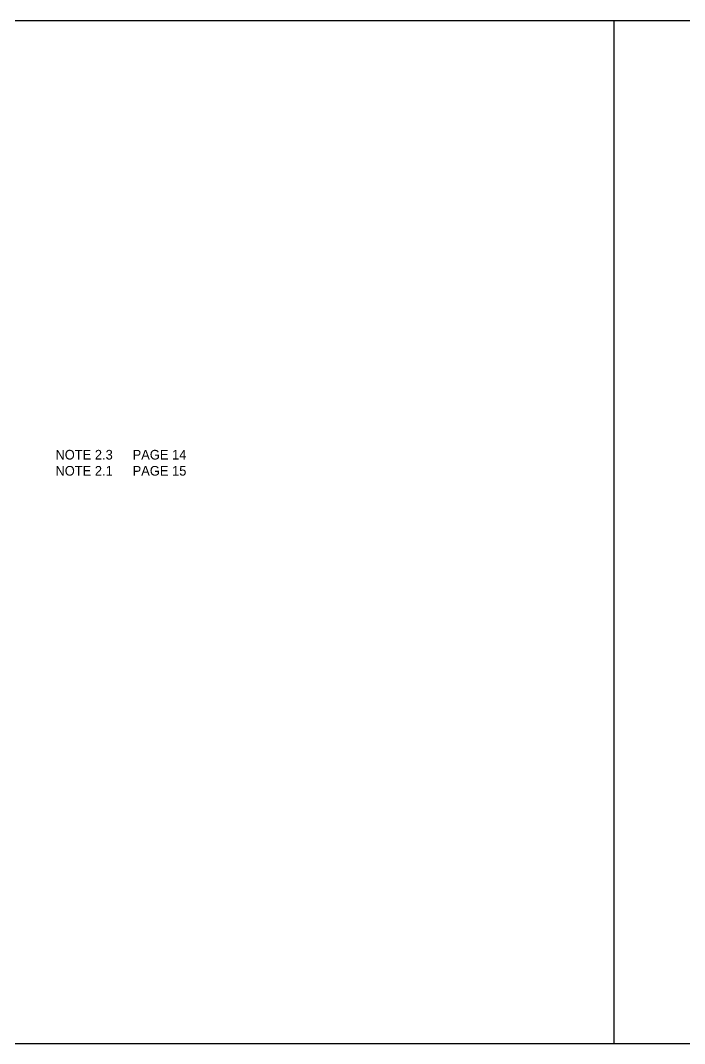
# Model space of a CAD drawing. Header units: inches. Extents: x 1631 to 16634, y 11819 to 13981.
# Drawn here: x 2628.4 to 2855.6, y 11995.6 to 12345.6 of the extents above; entities that cross this region are included whole.
import ezdxf

# ---------------------------------------------------------------- set-up
doc = ezdxf.new("R2010")
doc.units = ezdxf.units.IN
doc.header["$MEASUREMENT"] = 0
doc.layers.add('TEXT', color=7, linetype='Continuous')

msp = doc.modelspace()

# ---------------------------------------------------------------- linework, layer by layer
at = {"layer": 'TEXT'}
for p, q in [((2231.41637, 12345.62554), (2831.41637, 12345.62554)), ((2831.41637, 12345.62554), (2831.41637, 11995.62554)), ((2831.41637, 12345.62554), (2831.41637, 11995.62554)), ((2831.41637, 12345.62554), (2831.41637, 11995.62554)), ((2831.41637, 12345.62554), (3431.41637, 12345.62554)), ((2831.41637, 12345.62554), (2831.41637, 11995.62554)), ((2231.41637, 11995.62554), (2831.41637, 11995.62554)), ((2831.41637, 11995.62554), (3431.41637, 11995.62554))]:
    msp.add_line(p, q, dxfattribs=at)

# ---------------------------------------------------------------- texts
at = {"layer": 'TEXT', "insert": (2640.36546, 12198.7138), "char_height": 3.3, "width": 215.2819408, "attachment_point": 1}
msp.add_mtext('NOTE 2.3^IPAGE 14\\PNOTE 2.1^IPAGE 15', dxfattribs=at)

doc.saveas('drawing.dxf')
